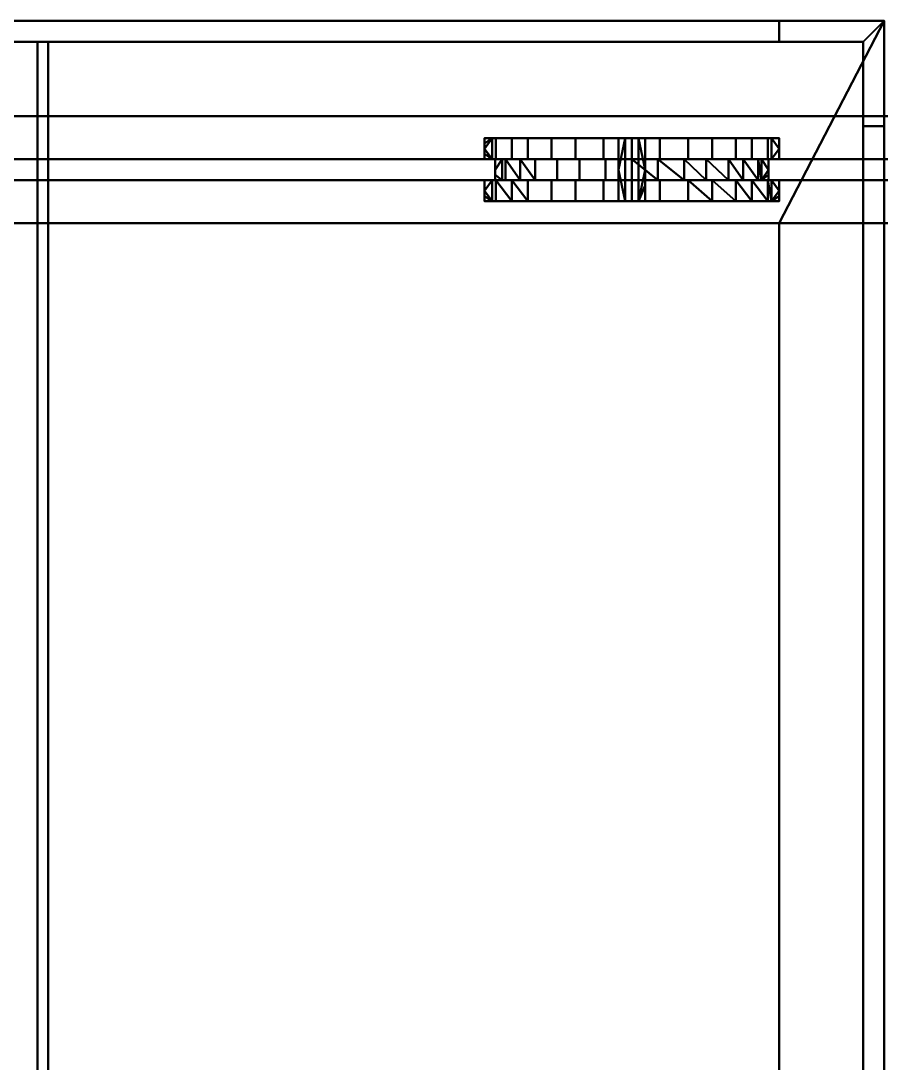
# Model space of a CAD drawing. Header units: millimetres. Extents: x -3275 to 3275, y -1040 to 450.
# Drawn here: x 714.5 to 1123.5, y -45.4 to 450 of the extents above; entities that cross this region are included whole.
import ezdxf

# ---------------------------------------------------------------- set-up
doc = ezdxf.new("R2010")
doc.units = ezdxf.units.MM
doc.layers.add('I-FURN-PNLS', color=7, linetype='Continuous', lineweight=40)

msp = doc.modelspace()

# ---------------------------------------------------------------- meshes
at = {"layer": 'I-FURN-PNLS', "color": 7, "true_color": 0xf5f5f3}
mesh = msp.add_polyface(dxfattribs=at)
corners = [(1125, 450, 150), (325, 450, 150), (325, -435, 150), (1125, -435, 150), (1075, -365.36, 150), (375, -365.36, 150), (375, 353.84, 150), (1075, 353.84, 150)]
mesh.append_faces([[corners[k] for k in face] for face in [(3, 4, 5, 2), (6, 1, 2, 5)]], dxfattribs={"vtx0": -1, "vtx2": -1, "color": 7})
mesh.append_faces([[corners[k] for k in face] for face in [(3, 0, 7, 4), (6, 7, 0, 1)]], dxfattribs={"vtx1": -1, "vtx3": -1, "color": 7})
mesh = msp.add_polyface(dxfattribs=at)
corners = [(1125, 450), (1125, -435), (325, -435), (325, 450), (1075, -365.36), (1075, 353.84), (375, 353.84), (375, -365.36)]
mesh.append_faces([[corners[k] for k in face] for face in [(2, 7, 4, 1), (5, 0, 1, 4)]], dxfattribs={"vtx0": -1, "vtx2": -1, "color": 7})
mesh.append_faces([[corners[k] for k in face] for face in [(2, 3, 6, 7), (5, 6, 3, 0)]], dxfattribs={"vtx1": -1, "vtx3": -1, "color": 7})
mesh = msp.add_polyface(dxfattribs=at)
corners = [(325, 450, 150), (1125, 450, 150), (1125, 450), (325, 450)]
mesh.append_faces([[corners[k] for k in face] for face in [(0, 1, 2, 3)]], dxfattribs={"color": 7})
mesh = msp.add_polyface(dxfattribs=at)
corners = [(1075, 450, 2175), (1075, 440, 2175), (1115, 440, 2175), (1115, 400, 2175), (1125, 400, 2175), (1125, 450, 2175), (1075, -435, 2175), (1125, -435, 2175), (1125, -385, 2175), (1115, -385, 2175), (1115, -425, 2175), (1075, -425, 2175), (375, 450, 2175), (325, 450, 2175), (325, 400, 2175), (335, 400, 2175), (335, 440, 2175), (375, 440, 2175), (375, -435, 2175), (375, -425, 2175), (335, -425, 2175), (335, -385, 2175), (325, -385, 2175), (325, -435, 2175)]
mesh.append_faces([[corners[k] for k in face] for face in [(2, 5, 0, 1), (16, 13, 14, 15), (20, 23, 18, 19)]], dxfattribs={"vtx0": -1, "color": 7})
mesh.append_faces([[corners[k] for k in face] for face in [(4, 5, 2, 3), (6, 7, 10, 11), (12, 13, 16, 17)]], dxfattribs={"vtx1": -1, "color": 7})
mesh.append_faces([[corners[k] for k in face] for face in [(8, 9, 10, 7)]], dxfattribs={"vtx2": -1, "color": 7})
mesh.append_faces([[corners[k] for k in face] for face in [(20, 21, 22, 23)]], dxfattribs={"vtx3": -1, "color": 7})
mesh = msp.add_polyface(dxfattribs=at)
corners = [(1075, 450, 150), (1125, 450, 150), (1125, 400, 150), (1115, 400, 150), (1115, 440, 150), (1075, 440, 150), (1075, -435, 150), (1075, -425, 150), (1115, -425, 150), (1115, -385, 150), (1125, -385, 150), (1125, -435, 150), (375, 450, 150), (375, 440, 150), (335, 440, 150), (335, 400, 150), (325, 400, 150), (325, 450, 150), (375, -435, 150), (325, -435, 150), (325, -385, 150), (335, -385, 150), (335, -425, 150), (375, -425, 150)]
mesh.append_faces([[corners[k] for k in face] for face in [(8, 11, 6, 7), (14, 17, 12, 13), (22, 19, 20, 21)]], dxfattribs={"vtx0": -1, "color": 7})
mesh.append_faces([[corners[k] for k in face] for face in [(0, 1, 4, 5), (10, 11, 8, 9), (18, 19, 22, 23)]], dxfattribs={"vtx1": -1, "color": 7})
mesh.append_faces([[corners[k] for k in face] for face in [(2, 3, 4, 1)]], dxfattribs={"vtx2": -1, "color": 7})
mesh.append_faces([[corners[k] for k in face] for face in [(14, 15, 16, 17)]], dxfattribs={"vtx3": -1, "color": 7})
mesh = msp.add_polyface(dxfattribs=at)
corners = [(325, 450, 2200), (325, -435, 2200), (1125, -435, 2200), (1125, 450, 2200)]
mesh.append_faces([[corners[k] for k in face] for face in [(3, 0, 1, 2)]], dxfattribs={"color": 7})
mesh = msp.add_polyface(dxfattribs=at)
corners = [(325, 450, 2175), (1125, 450, 2175), (1125, -435, 2175), (325, -435, 2175)]
mesh.append_faces([[corners[k] for k in face] for face in [(2, 3, 0, 1)]], dxfattribs={"color": 7})
mesh = msp.add_polyface(dxfattribs=at)
corners = [(325, 450, 2200), (1125, 450, 2200), (1125, 450, 2175), (325, 450, 2175)]
mesh.append_faces([[corners[k] for k in face] for face in [(0, 1, 2, 3)]], dxfattribs={"color": 7})
mesh = msp.add_polyface(dxfattribs=at)
corners = [(1075, 450, 2175), (1125, 450, 2175), (1125, 450, 150), (1075, 450, 150)]
mesh.append_faces([[corners[k] for k in face] for face in [(0, 1, 2, 3)]], dxfattribs={"color": 7})
mesh = msp.add_polyface(dxfattribs=at)
corners = [(1075, 440, 2175), (1075, 450, 2175), (1075, 450, 150), (1075, 440, 150)]
mesh.append_faces([[corners[k] for k in face] for face in [(0, 1, 2, 3)]], dxfattribs={"color": 7})
mesh = msp.add_polyface(dxfattribs=at)
corners = [(335, 440, 173.99), (335, -425, 173.99), (1115, -425, 173.99), (1115, 440, 173.99)]
mesh.append_faces([[corners[k] for k in face] for face in [(3, 0, 1, 2)]], dxfattribs={"color": 7})
mesh = msp.add_polyface(dxfattribs=at)
corners = [(335, 440, 148.99), (1115, 440, 148.99), (1115, -425, 148.99), (335, -425, 148.99)]
mesh.append_faces([[corners[k] for k in face] for face in [(2, 3, 0, 1)]], dxfattribs={"color": 7})
mesh = msp.add_polyface(dxfattribs=at)
corners = [(335, 440, 173.99), (1115, 440, 173.99), (1115, 440, 148.99), (335, 440, 148.99)]
mesh.append_faces([[corners[k] for k in face] for face in [(0, 1, 2, 3)]], dxfattribs={"color": 7})
mesh = msp.add_polyface(dxfattribs=at)
corners = [(335, 440, 300), (335, -425, 300), (1115, -425, 300), (1115, 440, 300)]
mesh.append_faces([[corners[k] for k in face] for face in [(3, 0, 1, 2)]], dxfattribs={"color": 7})
mesh = msp.add_polyface(dxfattribs=at)
corners = [(335, 440, 275), (1115, 440, 275), (1115, -425, 275), (335, -425, 275)]
mesh.append_faces([[corners[k] for k in face] for face in [(2, 3, 0, 1)]], dxfattribs={"color": 7})
mesh = msp.add_polyface(dxfattribs=at)
corners = [(335, 440, 300), (1115, 440, 300), (1115, 440, 275), (335, 440, 275)]
mesh.append_faces([[corners[k] for k in face] for face in [(0, 1, 2, 3)]], dxfattribs={"color": 7})
mesh = msp.add_polyface(dxfattribs=at)
corners = [(335, 440, 680), (335, -425, 680), (1115, -425, 680), (1115, 440, 680)]
mesh.append_faces([[corners[k] for k in face] for face in [(3, 0, 1, 2)]], dxfattribs={"color": 7})
mesh = msp.add_polyface(dxfattribs=at)
corners = [(335, 440, 655), (1115, 440, 655), (1115, -425, 655), (335, -425, 655)]
mesh.append_faces([[corners[k] for k in face] for face in [(2, 3, 0, 1)]], dxfattribs={"color": 7})
mesh = msp.add_polyface(dxfattribs=at)
corners = [(335, 440, 680), (1115, 440, 680), (1115, 440, 655), (335, 440, 655)]
mesh.append_faces([[corners[k] for k in face] for face in [(0, 1, 2, 3)]], dxfattribs={"color": 7})
mesh = msp.add_polyface(dxfattribs=at)
corners = [(335, 440, 1060), (335, -425, 1060), (1115, -425, 1060), (1115, 440, 1060)]
mesh.append_faces([[corners[k] for k in face] for face in [(3, 0, 1, 2)]], dxfattribs={"color": 7})
mesh = msp.add_polyface(dxfattribs=at)
corners = [(335, 440, 1035), (1115, 440, 1035), (1115, -425, 1035), (335, -425, 1035)]
mesh.append_faces([[corners[k] for k in face] for face in [(2, 3, 0, 1)]], dxfattribs={"color": 7})
mesh = msp.add_polyface(dxfattribs=at)
corners = [(335, 440, 1060), (1115, 440, 1060), (1115, 440, 1035), (335, 440, 1035)]
mesh.append_faces([[corners[k] for k in face] for face in [(0, 1, 2, 3)]], dxfattribs={"color": 7})
mesh = msp.add_polyface(dxfattribs=at)
corners = [(335, 440, 1440), (335, -425, 1440), (1115, -425, 1440), (1115, 440, 1440)]
mesh.append_faces([[corners[k] for k in face] for face in [(3, 0, 1, 2)]], dxfattribs={"color": 7})
mesh = msp.add_polyface(dxfattribs=at)
corners = [(335, 440, 1415), (1115, 440, 1415), (1115, -425, 1415), (335, -425, 1415)]
mesh.append_faces([[corners[k] for k in face] for face in [(2, 3, 0, 1)]], dxfattribs={"color": 7})
mesh = msp.add_polyface(dxfattribs=at)
corners = [(335, 440, 1440), (1115, 440, 1440), (1115, 440, 1415), (335, 440, 1415)]
mesh.append_faces([[corners[k] for k in face] for face in [(0, 1, 2, 3)]], dxfattribs={"color": 7})
mesh = msp.add_polyface(dxfattribs=at)
corners = [(335, 440, 1820), (335, -425, 1820), (1115, -425, 1820), (1115, 440, 1820)]
mesh.append_faces([[corners[k] for k in face] for face in [(3, 0, 1, 2)]], dxfattribs={"color": 7})
mesh = msp.add_polyface(dxfattribs=at)
corners = [(335, 440, 1795), (1115, 440, 1795), (1115, -425, 1795), (335, -425, 1795)]
mesh.append_faces([[corners[k] for k in face] for face in [(2, 3, 0, 1)]], dxfattribs={"color": 7})
mesh = msp.add_polyface(dxfattribs=at)
corners = [(335, 440, 1820), (1115, 440, 1820), (1115, 440, 1795), (335, 440, 1795)]
mesh.append_faces([[corners[k] for k in face] for face in [(0, 1, 2, 3)]], dxfattribs={"color": 7})
mesh = msp.add_polyface(dxfattribs=at)
corners = [(722.53, 440, 300), (722.53, 440, 360), (727.47, 440, 360), (727.47, 440, 300)]
mesh.append_faces([[corners[k] for k in face] for face in [(3, 0, 1, 2)]], dxfattribs={"color": 7})
mesh = msp.add_polyface(dxfattribs=at)
corners = [(722.53, 440, 360), (722.53, 440, 300), (722.53, -425, 300), (722.53, -425, 360)]
mesh.append_faces([[corners[k] for k in face] for face in [(3, 0, 1, 2)]], dxfattribs={"color": 7})
mesh = msp.add_polyface(dxfattribs=at)
corners = [(727.47, 440, 360), (722.53, 440, 360), (722.53, -425, 360), (727.47, -425, 360)]
mesh.append_faces([[corners[k] for k in face] for face in [(3, 0, 1, 2)]], dxfattribs={"color": 7})
mesh = msp.add_polyface(dxfattribs=at)
corners = [(722.53, 440, 300), (727.47, 440, 300), (727.47, -425, 300), (722.53, -425, 300)]
mesh.append_faces([[corners[k] for k in face] for face in [(3, 0, 1, 2)]], dxfattribs={"color": 7})
mesh = msp.add_polyface(dxfattribs=at)
corners = [(722.53, 440, 680), (722.53, 440, 740), (727.47, 440, 740), (727.47, 440, 680)]
mesh.append_faces([[corners[k] for k in face] for face in [(3, 0, 1, 2)]], dxfattribs={"color": 7})
mesh = msp.add_polyface(dxfattribs=at)
corners = [(722.53, 440, 740), (722.53, 440, 680), (722.53, -425, 680), (722.53, -425, 740)]
mesh.append_faces([[corners[k] for k in face] for face in [(3, 0, 1, 2)]], dxfattribs={"color": 7})
mesh = msp.add_polyface(dxfattribs=at)
corners = [(727.47, 440, 740), (722.53, 440, 740), (722.53, -425, 740), (727.47, -425, 740)]
mesh.append_faces([[corners[k] for k in face] for face in [(3, 0, 1, 2)]], dxfattribs={"color": 7})
mesh = msp.add_polyface(dxfattribs=at)
corners = [(722.53, 440, 680), (727.47, 440, 680), (727.47, -425, 680), (722.53, -425, 680)]
mesh.append_faces([[corners[k] for k in face] for face in [(3, 0, 1, 2)]], dxfattribs={"color": 7})
mesh = msp.add_polyface(dxfattribs=at)
corners = [(722.53, 440, 1060), (722.53, 440, 1120), (727.47, 440, 1120), (727.47, 440, 1060)]
mesh.append_faces([[corners[k] for k in face] for face in [(3, 0, 1, 2)]], dxfattribs={"color": 7})
mesh = msp.add_polyface(dxfattribs=at)
corners = [(722.53, 440, 1120), (722.53, 440, 1060), (722.53, -425, 1060), (722.53, -425, 1120)]
mesh.append_faces([[corners[k] for k in face] for face in [(3, 0, 1, 2)]], dxfattribs={"color": 7})
mesh = msp.add_polyface(dxfattribs=at)
corners = [(727.47, 440, 1120), (722.53, 440, 1120), (722.53, -425, 1120), (727.47, -425, 1120)]
mesh.append_faces([[corners[k] for k in face] for face in [(3, 0, 1, 2)]], dxfattribs={"color": 7})
mesh = msp.add_polyface(dxfattribs=at)
corners = [(722.53, 440, 1060), (727.47, 440, 1060), (727.47, -425, 1060), (722.53, -425, 1060)]
mesh.append_faces([[corners[k] for k in face] for face in [(3, 0, 1, 2)]], dxfattribs={"color": 7})
mesh = msp.add_polyface(dxfattribs=at)
corners = [(722.53, 440, 1440), (722.53, 440, 1500), (727.47, 440, 1500), (727.47, 440, 1440)]
mesh.append_faces([[corners[k] for k in face] for face in [(3, 0, 1, 2)]], dxfattribs={"color": 7})
mesh = msp.add_polyface(dxfattribs=at)
corners = [(722.53, 440, 1500), (722.53, 440, 1440), (722.53, -425, 1440), (722.53, -425, 1500)]
mesh.append_faces([[corners[k] for k in face] for face in [(3, 0, 1, 2)]], dxfattribs={"color": 7})
mesh = msp.add_polyface(dxfattribs=at)
corners = [(727.47, 440, 1500), (722.53, 440, 1500), (722.53, -425, 1500), (727.47, -425, 1500)]
mesh.append_faces([[corners[k] for k in face] for face in [(3, 0, 1, 2)]], dxfattribs={"color": 7})
mesh = msp.add_polyface(dxfattribs=at)
corners = [(722.53, 440, 1440), (727.47, 440, 1440), (727.47, -425, 1440), (722.53, -425, 1440)]
mesh.append_faces([[corners[k] for k in face] for face in [(3, 0, 1, 2)]], dxfattribs={"color": 7})
mesh = msp.add_polyface(dxfattribs=at)
corners = [(722.53, 440, 1820), (722.53, 440, 1880), (727.47, 440, 1880), (727.47, 440, 1820)]
mesh.append_faces([[corners[k] for k in face] for face in [(3, 0, 1, 2)]], dxfattribs={"color": 7})
mesh = msp.add_polyface(dxfattribs=at)
corners = [(722.53, 440, 1880), (722.53, 440, 1820), (722.53, -425, 1820), (722.53, -425, 1880)]
mesh.append_faces([[corners[k] for k in face] for face in [(3, 0, 1, 2)]], dxfattribs={"color": 7})
mesh = msp.add_polyface(dxfattribs=at)
corners = [(727.47, 440, 1880), (722.53, 440, 1880), (722.53, -425, 1880), (727.47, -425, 1880)]
mesh.append_faces([[corners[k] for k in face] for face in [(3, 0, 1, 2)]], dxfattribs={"color": 7})
mesh = msp.add_polyface(dxfattribs=at)
corners = [(722.53, 440, 1820), (727.47, 440, 1820), (727.47, -425, 1820), (722.53, -425, 1820)]
mesh.append_faces([[corners[k] for k in face] for face in [(3, 0, 1, 2)]], dxfattribs={"color": 7})
mesh = msp.add_polyface(dxfattribs=at)
corners = [(727.47, 440, 300), (727.47, 440, 360), (727.47, -425, 360), (727.47, -425, 300)]
mesh.append_faces([[corners[k] for k in face] for face in [(3, 0, 1, 2)]], dxfattribs={"color": 7})
mesh = msp.add_polyface(dxfattribs=at)
corners = [(727.47, 440, 680), (727.47, 440, 740), (727.47, -425, 740), (727.47, -425, 680)]
mesh.append_faces([[corners[k] for k in face] for face in [(3, 0, 1, 2)]], dxfattribs={"color": 7})
mesh = msp.add_polyface(dxfattribs=at)
corners = [(727.47, 440, 1060), (727.47, 440, 1120), (727.47, -425, 1120), (727.47, -425, 1060)]
mesh.append_faces([[corners[k] for k in face] for face in [(3, 0, 1, 2)]], dxfattribs={"color": 7})
mesh = msp.add_polyface(dxfattribs=at)
corners = [(727.47, 440, 1440), (727.47, 440, 1500), (727.47, -425, 1500), (727.47, -425, 1440)]
mesh.append_faces([[corners[k] for k in face] for face in [(3, 0, 1, 2)]], dxfattribs={"color": 7})
mesh = msp.add_polyface(dxfattribs=at)
corners = [(727.47, 440, 1820), (727.47, 440, 1880), (727.47, -425, 1880), (727.47, -425, 1820)]
mesh.append_faces([[corners[k] for k in face] for face in [(3, 0, 1, 2)]], dxfattribs={"color": 7})
mesh = msp.add_polyface(dxfattribs=at)
corners = [(1115, 440, 2175), (1075, 440, 2175), (1075, 440, 150), (1115, 440, 150)]
mesh.append_faces([[corners[k] for k in face] for face in [(3, 0, 1, 2)]], dxfattribs={"color": 7})
mesh = msp.add_polyface(dxfattribs=at)
corners = [(1115, 400, 2175), (1115, 440, 2175), (1115, 440, 150), (1115, 400, 150)]
mesh.append_faces([[corners[k] for k in face] for face in [(3, 0, 1, 2)]], dxfattribs={"color": 7})
mesh = msp.add_polyface(dxfattribs=at)
corners = [(1115, 440, 173.99), (1115, -425, 173.99), (1115, -425, 148.99), (1115, 440, 148.99)]
mesh.append_faces([[corners[k] for k in face] for face in [(0, 1, 2, 3)]], dxfattribs={"color": 7})
mesh = msp.add_polyface(dxfattribs=at)
corners = [(1115, 440, 300), (1115, -425, 300), (1115, -425, 275), (1115, 440, 275)]
mesh.append_faces([[corners[k] for k in face] for face in [(0, 1, 2, 3)]], dxfattribs={"color": 7})
mesh = msp.add_polyface(dxfattribs=at)
corners = [(1115, 440, 680), (1115, -425, 680), (1115, -425, 655), (1115, 440, 655)]
mesh.append_faces([[corners[k] for k in face] for face in [(0, 1, 2, 3)]], dxfattribs={"color": 7})
mesh = msp.add_polyface(dxfattribs=at)
corners = [(1115, 440, 1060), (1115, -425, 1060), (1115, -425, 1035), (1115, 440, 1035)]
mesh.append_faces([[corners[k] for k in face] for face in [(0, 1, 2, 3)]], dxfattribs={"color": 7})
mesh = msp.add_polyface(dxfattribs=at)
corners = [(1115, 440, 1440), (1115, -425, 1440), (1115, -425, 1415), (1115, 440, 1415)]
mesh.append_faces([[corners[k] for k in face] for face in [(0, 1, 2, 3)]], dxfattribs={"color": 7})
mesh = msp.add_polyface(dxfattribs=at)
corners = [(1115, 440, 1820), (1115, -425, 1820), (1115, -425, 1795), (1115, 440, 1795)]
mesh.append_faces([[corners[k] for k in face] for face in [(0, 1, 2, 3)]], dxfattribs={"color": 7})
mesh = msp.add_polyface(dxfattribs=at)
corners = [(-2875, 353.84, -11.35), (-2875, 404.64, -11.35), (2875, 404.64, -11.35), (2875, 353.84, -11.35)]
mesh.append_faces([[corners[k] for k in face] for face in [(0, 1, 2, 3)]], dxfattribs={"color": 7})
mesh = msp.add_polyface(dxfattribs=at)
corners = [(-2875, 404.64, -11.35), (-2875, 404.64, -5), (2875, 404.64, -5), (2875, 404.64, -11.35)]
mesh.append_faces([[corners[k] for k in face] for face in [(0, 1, 2, 3)]], dxfattribs={"color": 7})
mesh = msp.add_polyface(dxfattribs=at)
corners = [(-2875, 404.64, -5), (-2875, 384.24, -5), (2875, 384.24, -5), (2875, 404.64, -5)]
mesh.append_faces([[corners[k] for k in face] for face in [(0, 1, 2, 3)]], dxfattribs={"color": 7})
mesh = msp.add_polyface(dxfattribs=at)
corners = [(1125, 400, 2175), (1115, 400, 2175), (1115, 400, 150), (1125, 400, 150)]
mesh.append_faces([[corners[k] for k in face] for face in [(3, 0, 1, 2)]], dxfattribs={"color": 7})
at = {"layer": 'I-FURN-PNLS', "color": 8, "true_color": 0x7f7f7f}
mesh = msp.add_polyface(dxfattribs=at)
corners = [(935, 384.24, 70), (940.33, 384.24, 96.79), (955.5, 384.24, 119.5), (978.21, 384.24, 134.67), (1005, 384.24, 140), (1031.79, 384.24, 134.67), (1054.5, 384.24, 119.5), (1069.67, 384.24, 96.79), (1075, 384.24, 70), (1075, 386.74, 70), (1075, 389.24, 70), (1075, 391.74, 70), (1075, 394.24, 70), (1069.67, 394.24, 96.79), (1054.5, 394.24, 119.5), (1031.79, 394.24, 134.67), (1005, 394.24, 140), (978.21, 394.24, 134.67), (955.5, 394.24, 119.5), (940.33, 394.24, 96.79), (935, 394.24, 70), (935, 391.74, 70), (935, 389.24, 70), (935, 386.74, 70), (938.54, 384.24, 87.79), (1071.46, 384.24, 87.79), (938.54, 394.24, 87.79), (1071.46, 394.24, 87.79), (966.86, 384.24, 127.08), (966.86, 394.24, 127.08), (947.92, 394.24, 108.14), (947.92, 384.24, 108.14), (991.61, 394.24, 137.34), (991.61, 384.24, 137.34), (1043.14, 394.24, 127.08), (1043.14, 384.24, 127.08), (1062.08, 394.24, 108.14), (1062.08, 384.24, 108.14), (1018.39, 384.24, 137.34), (1018.39, 394.24, 137.34)]
mesh.append_faces([[corners[k] for k in face] for face in [(22, 24, 26, 21), (25, 10, 27)]], dxfattribs={"vtx0": -1, "vtx1": -1, "vtx2": -1, "color": 8})
mesh.append_faces([[corners[k] for k in face] for face in [(1, 19, 26, 24), (13, 7, 25, 27), (3, 17, 29, 28), (30, 31, 2, 18), (32, 33, 4, 16), (19, 1, 31, 30), (28, 29, 18, 2), (17, 3, 33, 32), (34, 35, 6, 14), (36, 37, 7, 13), (15, 5, 35, 34), (38, 39, 16, 4), (14, 6, 37, 36), (39, 38, 5, 15)]], dxfattribs={"vtx0": -1, "vtx2": -1, "color": 8})
mesh.append_faces([[corners[k] for k in face] for face in [(9, 10, 25, 8)]], dxfattribs={"vtx1": -1, "color": 8})
mesh.append_faces([[corners[k] for k in face] for face in [(26, 20, 21), (23, 0, 24, 22), (11, 12, 27, 10)]], dxfattribs={"vtx2": -1, "color": 8})
mesh = msp.add_polyface(dxfattribs=at)
corners = [(1075, 394.24, 70), (1075, 391.74, 70), (1075, 389.24, 70), (1075, 386.74, 70), (1075, 384.24, 70), (1069.67, 384.24, 43.21), (1054.5, 384.24, 20.5), (1031.79, 384.24, 5.33), (1005, 384.24), (978.21, 384.24, 5.33), (955.5, 384.24, 20.5), (940.33, 384.24, 43.21), (935, 384.24, 70), (935, 386.74, 70), (935, 389.24, 70), (935, 391.74, 70), (935, 394.24, 70), (940.33, 394.24, 43.21), (955.5, 394.24, 20.5), (978.21, 394.24, 5.33), (1005, 394.24), (1031.79, 394.24, 5.33), (1054.5, 394.24, 20.5), (1069.67, 394.24, 43.21), (1071.46, 384.24, 52.21), (938.54, 384.24, 52.21), (1071.46, 394.24, 52.21), (938.54, 394.24, 52.21), (1062.08, 394.24, 31.86), (1062.08, 384.24, 31.86), (1043.14, 384.24, 12.92), (1043.14, 394.24, 12.92), (1018.39, 394.24, 2.66), (1018.39, 384.24, 2.66), (991.61, 384.24, 2.66), (991.61, 394.24, 2.66), (966.86, 384.24, 12.92), (966.86, 394.24, 12.92), (947.92, 384.24, 31.86), (947.92, 394.24, 31.86)]
mesh.append_faces([[corners[k] for k in face] for face in [(26, 2, 24)]], dxfattribs={"vtx0": -1, "vtx1": -1, "vtx2": -1, "color": 8})
mesh.append_faces([[corners[k] for k in face] for face in [(25, 13, 14, 27)]], dxfattribs={"vtx0": -1, "vtx2": -1, "vtx3": -1, "color": 8})
mesh.append_faces([[corners[k] for k in face] for face in [(12, 13, 25)]], dxfattribs={"vtx1": -1, "color": 8})
mesh.append_faces([[corners[k] for k in face] for face in [(28, 23, 5, 29), (24, 5, 23, 26), (29, 6, 22, 28), (31, 22, 6, 30), (27, 17, 11, 25), (21, 31, 30, 7), (20, 32, 33, 8), (7, 33, 32, 21), (35, 20, 8, 34), (37, 19, 9, 36), (10, 38, 39, 18), (38, 11, 17, 39), (18, 37, 36, 10), (34, 9, 19, 35)]], dxfattribs={"vtx1": -1, "vtx3": -1, "color": 8})
mesh.append_faces([[corners[k] for k in face] for face in [(15, 16, 27, 14), (3, 4, 24, 2)]], dxfattribs={"vtx2": -1, "color": 8})
mesh.append_faces([[corners[k] for k in face] for face in [(26, 0, 1, 2)]], dxfattribs={"vtx3": -1, "color": 8})
mesh = msp.add_polyface(dxfattribs=at)
corners = [(935, 394.24, 70), (940.33, 394.24, 96.79), (955.5, 394.24, 119.5), (978.21, 394.24, 134.67), (1005, 394.24, 140), (1031.79, 394.24, 134.67), (1054.5, 394.24, 119.5), (1069.67, 394.24, 96.79), (1075, 394.24, 70), (1069.67, 394.24, 43.21), (1054.5, 394.24, 20.5), (1031.79, 394.24, 5.33), (1005, 394.24), (978.21, 394.24, 5.33), (955.5, 394.24, 20.5), (940.33, 394.24, 43.21), (1011.39, 394.24, 70), (1008.2, 394.24, 75.53), (1001.81, 394.24, 75.53), (998.61, 394.24, 70), (1001.81, 394.24, 64.47), (1008.2, 394.24, 64.47)]
mesh.append_faces([[corners[k] for k in face] for face in [(4, 18, 3)]], dxfattribs={"vtx0": -1, "vtx1": -1, "color": 8})
mesh.append_faces([[corners[k] for k in face] for face in [(19, 0, 1, 18)]], dxfattribs={"vtx0": -1, "vtx2": -1, "color": 8})
mesh.append_faces([[corners[k] for k in face] for face in [(18, 1, 2, 3), (21, 10, 11, 12), (17, 5, 6, 7)]], dxfattribs={"vtx0": -1, "vtx3": -1, "color": 8})
mesh.append_faces([[corners[k] for k in face] for face in [(14, 15, 20, 13), (8, 9, 16)]], dxfattribs={"vtx1": -1, "vtx2": -1, "color": 8})
mesh.append_faces([[corners[k] for k in face] for face in [(12, 13, 20, 21), (19, 20, 15, 0), (21, 16, 9, 10), (4, 5, 17, 18), (16, 17, 7, 8)]], dxfattribs={"vtx1": -1, "vtx3": -1, "color": 8})
mesh = msp.add_polyface(dxfattribs=at)
corners = [(1011.39, 394.24, 70), (1008.2, 394.24, 64.47), (1001.81, 394.24, 64.47), (998.61, 394.24, 70), (998.61, 386.74, 70), (998.61, 379.24, 70), (998.61, 371.74, 70), (998.61, 364.24, 70), (1001.81, 364.24, 64.47), (1008.2, 364.24, 64.47), (1011.39, 364.24, 70), (1011.39, 371.74, 70), (1011.39, 379.24, 70), (1011.39, 386.74, 70)]
mesh.append_faces([[corners[k] for k in face] for face in [(8, 5, 6, 7)]], dxfattribs={"vtx0": -1, "color": 8})
mesh.append_faces([[corners[k] for k in face] for face in [(8, 2, 5)]], dxfattribs={"vtx0": -1, "vtx1": -1, "vtx2": -1, "color": 8})
mesh.append_faces([[corners[k] for k in face] for face in [(9, 11, 12, 1)]], dxfattribs={"vtx0": -1, "vtx2": -1, "vtx3": -1, "color": 8})
mesh.append_faces([[corners[k] for k in face] for face in [(1, 2, 8, 9)]], dxfattribs={"vtx1": -1, "vtx3": -1, "color": 8})
mesh.append_faces([[corners[k] for k in face] for face in [(13, 0, 1, 12), (9, 10, 11)]], dxfattribs={"vtx2": -1, "color": 8})
mesh.append_faces([[corners[k] for k in face] for face in [(2, 3, 4, 5)]], dxfattribs={"vtx3": -1, "color": 8})
mesh = msp.add_polyface(dxfattribs=at)
corners = [(998.61, 364.24, 70), (998.61, 371.74, 70), (998.61, 379.24, 70), (998.61, 386.74, 70), (998.61, 394.24, 70), (1001.81, 394.24, 75.53), (1008.2, 394.24, 75.53), (1011.39, 394.24, 70), (1011.39, 386.74, 70), (1011.39, 379.24, 70), (1011.39, 371.74, 70), (1011.39, 364.24, 70), (1008.2, 364.24, 75.53), (1001.81, 364.24, 75.53)]
mesh.append_faces([[corners[k] for k in face] for face in [(6, 9, 12), (2, 5, 13)]], dxfattribs={"vtx0": -1, "vtx1": -1, "vtx2": -1, "color": 8})
mesh.append_faces([[corners[k] for k in face] for face in [(6, 12, 13, 5)]], dxfattribs={"vtx0": -1, "vtx2": -1, "color": 8})
mesh.append_faces([[corners[k] for k in face] for face in [(10, 11, 12, 9), (3, 4, 5, 2)]], dxfattribs={"vtx2": -1, "color": 8})
mesh.append_faces([[corners[k] for k in face] for face in [(6, 7, 8, 9), (13, 0, 1, 2)]], dxfattribs={"vtx3": -1, "color": 8})
at = {"layer": 'I-FURN-PNLS', "color": 7, "true_color": 0xf5f5f3}
mesh = msp.add_polyface(dxfattribs=at)
corners = [(-2875, 384.24, -5), (-2875, 384.24), (2875, 384.24), (2875, 384.24, -5)]
mesh.append_faces([[corners[k] for k in face] for face in [(3, 0, 1, 2)]], dxfattribs={"color": 7})
mesh = msp.add_polyface(dxfattribs=at)
corners = [(-2875, 384.24), (-2875, 374.24), (2875, 374.24), (2875, 384.24)]
mesh.append_faces([[corners[k] for k in face] for face in [(0, 1, 2, 3)]], dxfattribs={"color": 7})
at = {"layer": 'I-FURN-PNLS', "color": 8, "true_color": 0x7f7f7f}
mesh = msp.add_polyface(dxfattribs=at)
corners = [(1075, 384.24, 70), (1069.67, 384.24, 96.79), (1054.5, 384.24, 119.5), (1031.79, 384.24, 134.67), (1005, 384.24, 140), (978.21, 384.24, 134.67), (955.5, 384.24, 119.5), (940.33, 384.24, 96.79), (935, 384.24, 70), (940.33, 384.24, 43.21), (955.5, 384.24, 20.5), (978.21, 384.24, 5.33), (1005, 384.24), (1031.79, 384.24, 5.33), (1054.5, 384.24, 20.5), (1069.67, 384.24, 43.21), (940, 384.24, 70), (944.95, 384.24, 94.87), (959.04, 384.24, 115.96), (980.13, 384.24, 130.05), (1005, 384.24, 135), (1029.87, 384.24, 130.05), (1050.96, 384.24, 115.96), (1065.05, 384.24, 94.87), (1070, 384.24, 70), (1065.05, 384.24, 45.13), (1050.96, 384.24, 24.04), (1029.87, 384.24, 9.95), (1005, 384.24, 5), (980.13, 384.24, 9.95), (959.04, 384.24, 24.04), (944.95, 384.24, 45.13)]
mesh.append_faces([[corners[k] for k in face] for face in [(13, 27, 28, 12), (29, 11, 12, 28), (11, 29, 30, 10), (31, 9, 10, 30), (9, 31, 16, 8), (19, 5, 6, 18), (17, 7, 8, 16), (7, 17, 18, 6)]], dxfattribs={"vtx0": -1, "vtx2": -1, "color": 8})
mesh.append_faces([[corners[k] for k in face] for face in [(14, 15, 25, 26), (24, 25, 15, 0), (26, 27, 13, 14), (0, 1, 23, 24), (22, 23, 1, 2), (2, 3, 21, 22), (3, 4, 20, 21), (4, 5, 19, 20)]], dxfattribs={"vtx1": -1, "vtx3": -1, "color": 8})
mesh = msp.add_polyface(dxfattribs=at)
corners = [(940, 374.24, 70), (944.95, 374.24, 94.87), (959.04, 374.24, 115.96), (980.13, 374.24, 130.05), (1005, 374.24, 135), (1029.87, 374.24, 130.05), (1050.96, 374.24, 115.96), (1065.05, 374.24, 94.87), (1070, 374.24, 70), (1070, 376.74, 70), (1070, 379.24, 70), (1070, 381.74, 70), (1070, 384.24, 70), (1065.05, 384.24, 94.87), (1050.96, 384.24, 115.96), (1029.87, 384.24, 130.05), (1005, 384.24, 135), (980.13, 384.24, 130.05), (959.04, 384.24, 115.96), (944.95, 384.24, 94.87), (940, 384.24, 70), (940, 381.74, 70), (940, 379.24, 70), (940, 376.74, 70), (943.41, 374.24, 87.15), (1066.59, 374.24, 87.15), (943.41, 384.24, 87.15), (1066.59, 384.24, 87.15), (969.58, 374.24, 123.01), (969.58, 384.24, 123.01), (951.99, 384.24, 105.42), (951.99, 374.24, 105.42), (992.56, 384.24, 132.53), (992.56, 374.24, 132.53), (1040.42, 384.24, 123.01), (1040.42, 374.24, 123.01), (1058.01, 384.24, 105.42), (1058.01, 374.24, 105.42), (1017.44, 374.24, 132.53), (1017.44, 384.24, 132.53)]
mesh.append_faces([[corners[k] for k in face] for face in [(27, 10, 11, 12)]], dxfattribs={"vtx0": -1, "color": 8})
mesh.append_faces([[corners[k] for k in face] for face in [(37, 14, 6), (25, 13, 7)]], dxfattribs={"vtx0": -1, "vtx1": -1, "color": 8})
mesh.append_faces([[corners[k] for k in face] for face in [(24, 26, 22, 23)]], dxfattribs={"vtx0": -1, "vtx1": -1, "vtx3": -1, "color": 8})
mesh.append_faces([[corners[k] for k in face] for face in [(1, 19, 26, 24), (6, 14, 34), (3, 17, 29, 28), (32, 33, 4, 16), (18, 2, 28, 29), (19, 1, 31), (17, 3, 33, 32), (7, 13, 36), (15, 5, 35), (2, 18, 30), (5, 15, 39), (16, 4, 38)]], dxfattribs={"vtx0": -1, "vtx2": -1, "color": 8})
mesh.append_faces([[corners[k] for k in face] for face in [(9, 10, 25, 8)]], dxfattribs={"vtx1": -1, "color": 8})
mesh.append_faces([[corners[k] for k in face] for face in [(27, 13, 25, 10)]], dxfattribs={"vtx1": -1, "vtx2": -1, "vtx3": -1, "color": 8})
mesh.append_faces([[corners[k] for k in face] for face in [(31, 2, 30, 19), (34, 15, 35, 6), (36, 14, 37, 7), (39, 16, 38, 5)]], dxfattribs={"vtx1": -1, "vtx3": -1, "color": 8})
mesh.append_faces([[corners[k] for k in face] for face in [(23, 0, 24)]], dxfattribs={"vtx2": -1, "color": 8})
mesh.append_faces([[corners[k] for k in face] for face in [(26, 20, 21, 22)]], dxfattribs={"vtx3": -1, "color": 8})
mesh = msp.add_polyface(dxfattribs=at)
corners = [(1070, 384.24, 70), (1070, 381.74, 70), (1070, 379.24, 70), (1070, 376.74, 70), (1070, 374.24, 70), (1065.05, 374.24, 45.13), (1050.96, 374.24, 24.04), (1029.87, 374.24, 9.95), (1005, 374.24, 5), (980.13, 374.24, 9.95), (959.04, 374.24, 24.04), (944.95, 374.24, 45.13), (940, 374.24, 70), (940, 376.74, 70), (940, 379.24, 70), (940, 381.74, 70), (940, 384.24, 70), (944.95, 384.24, 45.13), (959.04, 384.24, 24.04), (980.13, 384.24, 9.95), (1005, 384.24, 5), (1029.87, 384.24, 9.95), (1050.96, 384.24, 24.04), (1065.05, 384.24, 45.13), (1066.59, 374.24, 52.85), (943.41, 374.24, 52.85), (1066.59, 384.24, 52.85), (943.41, 384.24, 52.85), (1058.01, 384.24, 34.58), (1058.01, 374.24, 34.58), (1040.42, 374.24, 16.99), (1040.42, 384.24, 16.99), (1017.44, 384.24, 7.47), (1017.44, 374.24, 7.47), (992.56, 374.24, 7.47), (992.56, 384.24, 7.47), (969.58, 374.24, 16.99), (969.58, 384.24, 16.99), (951.99, 374.24, 34.58), (951.99, 384.24, 34.58)]
mesh.append_faces([[corners[k] for k in face] for face in [(24, 26, 2, 3)]], dxfattribs={"vtx0": -1, "vtx1": -1, "vtx3": -1, "color": 8})
mesh.append_faces([[corners[k] for k in face] for face in [(25, 13, 14, 27)]], dxfattribs={"vtx0": -1, "vtx2": -1, "vtx3": -1, "color": 8})
mesh.append_faces([[corners[k] for k in face] for face in [(12, 13, 25)]], dxfattribs={"vtx1": -1, "color": 8})
mesh.append_faces([[corners[k] for k in face] for face in [(9, 36, 37, 19), (32, 21, 7, 33), (24, 5, 23, 26), (29, 6, 22, 28), (31, 22, 6, 30), (27, 17, 11, 25), (5, 29, 28, 23), (21, 31, 30, 7), (33, 8, 20, 32), (35, 20, 8, 34), (38, 11, 17, 39), (34, 9, 19, 35), (39, 18, 10, 38), (18, 37, 36, 10)]], dxfattribs={"vtx1": -1, "vtx3": -1, "color": 8})
mesh.append_faces([[corners[k] for k in face] for face in [(3, 4, 24), (15, 16, 27, 14)]], dxfattribs={"vtx2": -1, "color": 8})
mesh.append_faces([[corners[k] for k in face] for face in [(26, 0, 1, 2)]], dxfattribs={"vtx3": -1, "color": 8})
at = {"layer": 'I-FURN-PNLS', "color": 7, "true_color": 0xf5f5f3}
mesh = msp.add_polyface(dxfattribs=at)
corners = [(-2875, 374.24), (-2875, 374.24, -5), (2875, 374.24, -5), (2875, 374.24)]
mesh.append_faces([[corners[k] for k in face] for face in [(2, 3, 0, 1)]], dxfattribs={"color": 7})
mesh = msp.add_polyface(dxfattribs=at)
corners = [(-2875, 374.24, -5), (-2875, 353.84, -5), (2875, 353.84, -5), (2875, 374.24, -5)]
mesh.append_faces([[corners[k] for k in face] for face in [(0, 1, 2, 3)]], dxfattribs={"color": 7})
at = {"layer": 'I-FURN-PNLS', "color": 8, "true_color": 0x7f7f7f}
mesh = msp.add_polyface(dxfattribs=at)
corners = [(935, 364.24, 70), (940.33, 364.24, 96.79), (955.5, 364.24, 119.5), (978.21, 364.24, 134.67), (1005, 364.24, 140), (1031.79, 364.24, 134.67), (1054.5, 364.24, 119.5), (1069.67, 364.24, 96.79), (1075, 364.24, 70), (1075, 366.74, 70), (1075, 369.24, 70), (1075, 371.74, 70), (1075, 374.24, 70), (1069.67, 374.24, 96.79), (1054.5, 374.24, 119.5), (1031.79, 374.24, 134.67), (1005, 374.24, 140), (978.21, 374.24, 134.67), (955.5, 374.24, 119.5), (940.33, 374.24, 96.79), (935, 374.24, 70), (935, 371.74, 70), (935, 369.24, 70), (935, 366.74, 70), (938.54, 364.24, 87.79), (1071.46, 364.24, 87.79), (938.54, 374.24, 87.79), (1071.46, 374.24, 87.79), (966.86, 364.24, 127.08), (966.86, 374.24, 127.08), (947.92, 374.24, 108.14), (947.92, 364.24, 108.14), (991.61, 374.24, 137.34), (991.61, 364.24, 137.34), (1043.14, 374.24, 127.08), (1043.14, 364.24, 127.08), (1062.08, 374.24, 108.14), (1062.08, 364.24, 108.14), (1018.39, 364.24, 137.34), (1018.39, 374.24, 137.34)]
mesh.append_faces([[corners[k] for k in face] for face in [(27, 10, 11, 12)]], dxfattribs={"vtx0": -1, "color": 8})
mesh.append_faces([[corners[k] for k in face] for face in [(37, 14, 6), (25, 13, 7)]], dxfattribs={"vtx0": -1, "vtx1": -1, "color": 8})
mesh.append_faces([[corners[k] for k in face] for face in [(26, 22, 24)]], dxfattribs={"vtx0": -1, "vtx1": -1, "vtx2": -1, "color": 8})
mesh.append_faces([[corners[k] for k in face] for face in [(1, 19, 26, 24), (6, 14, 34), (3, 17, 29, 28), (32, 33, 4, 16), (18, 2, 28, 29), (19, 1, 31), (17, 3, 33, 32), (16, 4, 38, 39), (7, 13, 36), (15, 5, 35), (2, 18, 30), (5, 15, 39, 38)]], dxfattribs={"vtx0": -1, "vtx2": -1, "color": 8})
mesh.append_faces([[corners[k] for k in face] for face in [(9, 10, 25, 8)]], dxfattribs={"vtx1": -1, "color": 8})
mesh.append_faces([[corners[k] for k in face] for face in [(27, 13, 25, 10)]], dxfattribs={"vtx1": -1, "vtx2": -1, "vtx3": -1, "color": 8})
mesh.append_faces([[corners[k] for k in face] for face in [(31, 2, 30, 19), (34, 15, 35, 6), (36, 14, 37, 7)]], dxfattribs={"vtx1": -1, "vtx3": -1, "color": 8})
mesh.append_faces([[corners[k] for k in face] for face in [(23, 0, 24, 22)]], dxfattribs={"vtx2": -1, "color": 8})
mesh.append_faces([[corners[k] for k in face] for face in [(26, 20, 21, 22)]], dxfattribs={"vtx3": -1, "color": 8})
mesh = msp.add_polyface(dxfattribs=at)
corners = [(1075, 374.24, 70), (1075, 371.74, 70), (1075, 369.24, 70), (1075, 366.74, 70), (1075, 364.24, 70), (1069.67, 364.24, 43.21), (1054.5, 364.24, 20.5), (1031.79, 364.24, 5.33), (1005, 364.24), (978.21, 364.24, 5.33), (955.5, 364.24, 20.5), (940.33, 364.24, 43.21), (935, 364.24, 70), (935, 366.74, 70), (935, 369.24, 70), (935, 371.74, 70), (935, 374.24, 70), (940.33, 374.24, 43.21), (955.5, 374.24, 20.5), (978.21, 374.24, 5.33), (1005, 374.24), (1031.79, 374.24, 5.33), (1054.5, 374.24, 20.5), (1069.67, 374.24, 43.21), (1071.46, 364.24, 52.21), (938.54, 364.24, 52.21), (1071.46, 374.24, 52.21), (938.54, 374.24, 52.21), (1062.08, 374.24, 31.86), (1062.08, 364.24, 31.86), (1043.14, 364.24, 12.92), (1043.14, 374.24, 12.92), (1018.39, 374.24, 2.66), (1018.39, 364.24, 2.66), (991.61, 364.24, 2.66), (991.61, 374.24, 2.66), (966.86, 364.24, 12.92), (966.86, 374.24, 12.92), (947.92, 364.24, 31.86), (947.92, 374.24, 31.86)]
mesh.append_faces([[corners[k] for k in face] for face in [(24, 26, 2, 3)]], dxfattribs={"vtx0": -1, "vtx1": -1, "vtx3": -1, "color": 8})
mesh.append_faces([[corners[k] for k in face] for face in [(25, 13, 14, 27)]], dxfattribs={"vtx0": -1, "vtx2": -1, "vtx3": -1, "color": 8})
mesh.append_faces([[corners[k] for k in face] for face in [(12, 13, 25)]], dxfattribs={"vtx1": -1, "color": 8})
mesh.append_faces([[corners[k] for k in face] for face in [(36, 10, 18, 37), (32, 21, 7, 33), (24, 5, 23, 26), (29, 6, 22, 28), (9, 36, 37, 19), (31, 22, 6, 30), (27, 17, 11, 25), (5, 29, 28, 23), (21, 31, 30, 7), (33, 8, 20, 32), (35, 20, 8, 34), (34, 9, 19, 35), (39, 18, 10, 38), (17, 39, 38, 11)]], dxfattribs={"vtx1": -1, "vtx3": -1, "color": 8})
mesh.append_faces([[corners[k] for k in face] for face in [(15, 16, 27, 14), (3, 4, 24)]], dxfattribs={"vtx2": -1, "color": 8})
mesh.append_faces([[corners[k] for k in face] for face in [(26, 0, 1, 2)]], dxfattribs={"vtx3": -1, "color": 8})
mesh = msp.add_polyface(dxfattribs=at)
corners = [(935, 374.24, 70), (940.33, 374.24, 96.79), (955.5, 374.24, 119.5), (978.21, 374.24, 134.67), (1005, 374.24, 140), (1031.79, 374.24, 134.67), (1054.5, 374.24, 119.5), (1069.67, 374.24, 96.79), (1075, 374.24, 70), (1069.67, 374.24, 43.21), (1054.5, 374.24, 20.5), (1031.79, 374.24, 5.33), (1005, 374.24), (978.21, 374.24, 5.33), (955.5, 374.24, 20.5), (940.33, 374.24, 43.21), (1070, 374.24, 70), (1065.05, 374.24, 94.87), (1050.96, 374.24, 115.96), (1029.87, 374.24, 130.05), (1005, 374.24, 135), (980.13, 374.24, 130.05), (959.04, 374.24, 115.96), (944.95, 374.24, 94.87), (940, 374.24, 70), (944.95, 374.24, 45.13), (959.04, 374.24, 24.04), (980.13, 374.24, 9.95), (1005, 374.24, 5), (1029.87, 374.24, 9.95), (1050.96, 374.24, 24.04), (1065.05, 374.24, 45.13)]
mesh.append_faces([[corners[k] for k in face] for face in [(13, 27, 28, 12), (29, 11, 12, 28), (11, 29, 30, 10), (31, 9, 10, 30), (9, 31, 16, 8), (19, 5, 6, 18), (17, 7, 8, 16), (7, 17, 18, 6)]], dxfattribs={"vtx0": -1, "vtx2": -1, "color": 8})
mesh.append_faces([[corners[k] for k in face] for face in [(14, 15, 25, 26), (24, 25, 15, 0), (26, 27, 13, 14), (0, 1, 23, 24), (22, 23, 1, 2), (2, 3, 21, 22), (3, 4, 20, 21), (4, 5, 19, 20)]], dxfattribs={"vtx1": -1, "vtx3": -1, "color": 8})
mesh = msp.add_polyface(dxfattribs=at)
corners = [(1075, 364.24, 70), (1069.67, 364.24, 96.79), (1054.5, 364.24, 119.5), (1031.79, 364.24, 134.67), (1005, 364.24, 140), (978.21, 364.24, 134.67), (955.5, 364.24, 119.5), (940.33, 364.24, 96.79), (935, 364.24, 70), (940.33, 364.24, 43.21), (955.5, 364.24, 20.5), (978.21, 364.24, 5.33), (1005, 364.24), (1031.79, 364.24, 5.33), (1054.5, 364.24, 20.5), (1069.67, 364.24, 43.21), (998.61, 364.24, 70), (1001.81, 364.24, 75.53), (1008.2, 364.24, 75.53), (1011.39, 364.24, 70), (1008.2, 364.24, 64.47), (1001.81, 364.24, 64.47)]
mesh.append_faces([[corners[k] for k in face] for face in [(4, 18, 3)]], dxfattribs={"vtx0": -1, "vtx1": -1, "color": 8})
mesh.append_faces([[corners[k] for k in face] for face in [(19, 0, 1, 18)]], dxfattribs={"vtx0": -1, "vtx2": -1, "color": 8})
mesh.append_faces([[corners[k] for k in face] for face in [(18, 1, 2, 3), (21, 10, 11, 12), (17, 5, 6, 7)]], dxfattribs={"vtx0": -1, "vtx3": -1, "color": 8})
mesh.append_faces([[corners[k] for k in face] for face in [(14, 15, 20, 13), (8, 9, 16)]], dxfattribs={"vtx1": -1, "vtx2": -1, "color": 8})
mesh.append_faces([[corners[k] for k in face] for face in [(12, 13, 20, 21), (19, 20, 15, 0), (21, 16, 9, 10), (4, 5, 17, 18), (16, 17, 7, 8)]], dxfattribs={"vtx1": -1, "vtx3": -1, "color": 8})
at = {"layer": 'I-FURN-PNLS', "color": 7, "true_color": 0xf5f5f3}
mesh = msp.add_polyface(dxfattribs=at)
corners = [(-2875, 353.84, -5), (-2875, 353.84, -11.35), (2875, 353.84, -11.35), (2875, 353.84, -5)]
mesh.append_faces([[corners[k] for k in face] for face in [(0, 1, 2, 3)]], dxfattribs={"color": 7})
mesh = msp.add_polyface(dxfattribs=at)
corners = [(1075, 353.84, 150), (375, 353.84, 150), (375, 353.84), (1075, 353.84)]
mesh.append_faces([[corners[k] for k in face] for face in [(0, 1, 2, 3)]], dxfattribs={"color": 7})
mesh = msp.add_polyface(dxfattribs=at)
corners = [(1075, -365.36, 150), (1075, 353.84, 150), (1075, 353.84), (1075, -365.36)]
mesh.append_faces([[corners[k] for k in face] for face in [(0, 1, 2, 3)]], dxfattribs={"color": 7})

doc.saveas('drawing.dxf')
